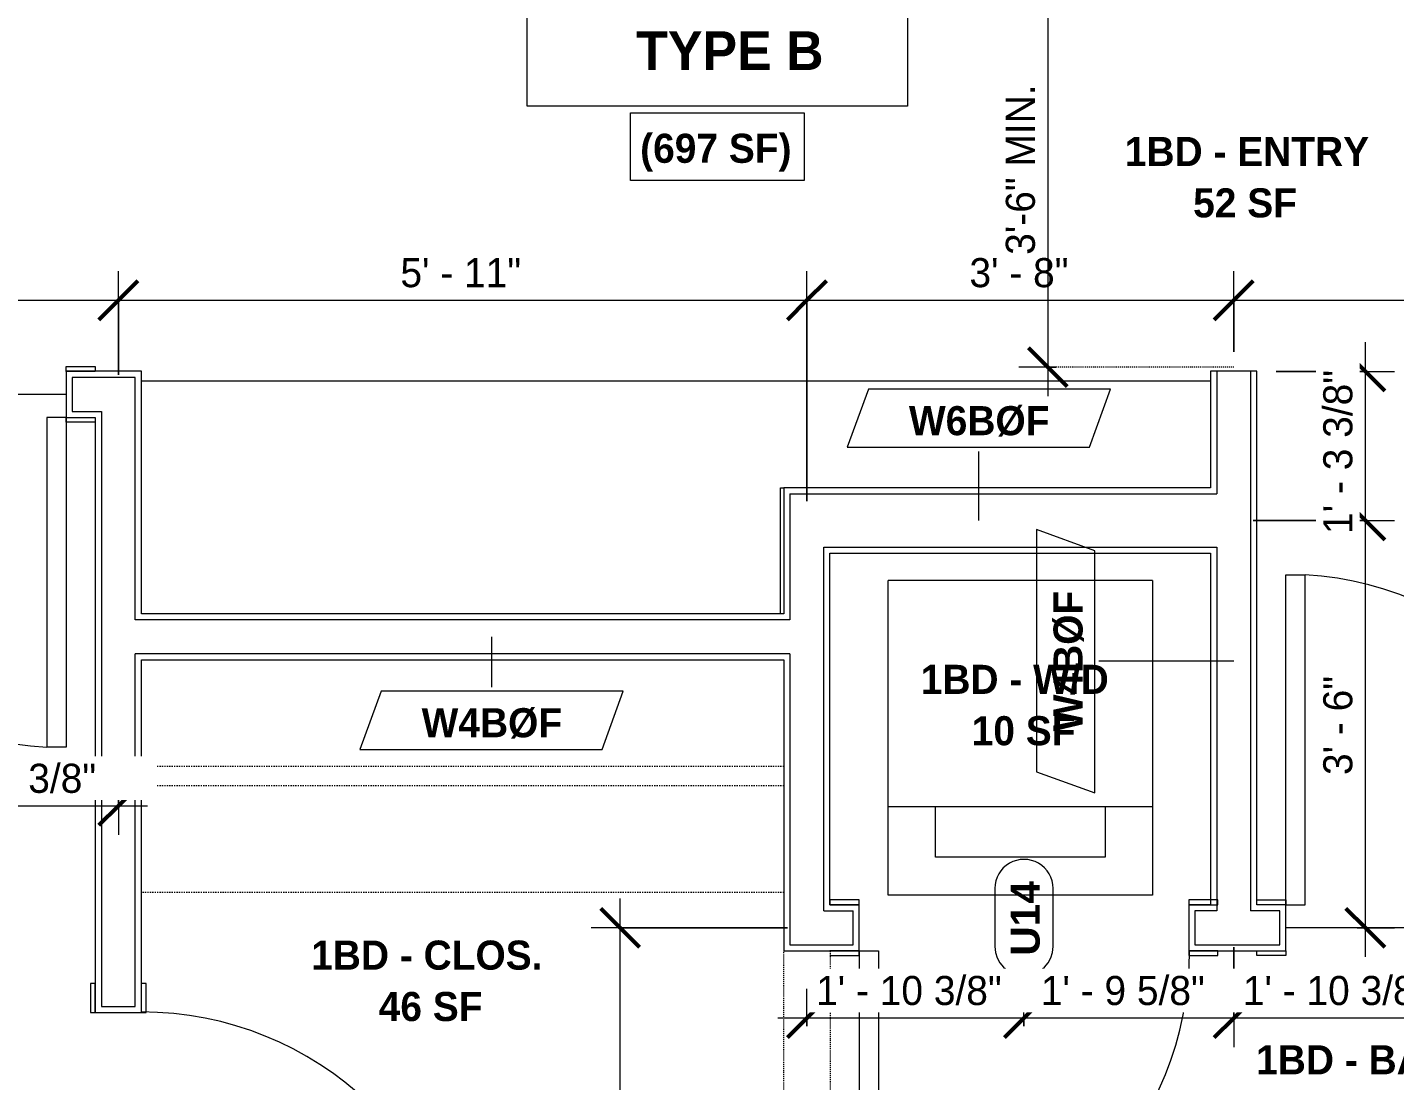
# Model space of a CAD drawing. Header units: inches. Extents: x -4058 to -1781, y 9814 to 12264.
# Drawn here: x -3697.1 to -3556.1, y 10899.4 to 11008 of the extents above; entities that cross this region are included whole.
import ezdxf

# ---------------------------------------------------------------- set-up
doc = ezdxf.new("R2010")
doc.units = ezdxf.units.IN
doc.header["$MEASUREMENT"] = 0
for name, pattern in [('Dash', [0.25, 0.125, -0.125]), ('Dash 3_32_', [0.1875, 0.09375, -0.09375]), ('Overhead', [0.15625, 0.09375, -0.0625])]:
    doc.linetypes.add(name, pattern=pattern)
for name, color, linetype, lineweight in [('A-ANNO-DIMS', 211, 'Continuous', 9), ('A-ANNO-DIMS-32', 211, 'Continuous', 9), ('A-AREA-IDEN', 2, 'Continuous', 9), ('A-DETL-1', 90, 'Dash 3_32_', 9), ('A-DETL-GENF-3', 92, 'Overhead', 9), ('A-DETL-MEDM-1', 33, 'Continuous', 9), ('A-DOOR-2', 31, 'Continuous', 9), ('A-DOOR-IDEN', 31, 'Continuous', 9), ('A-FLOR-2', 192, 'Continuous', 9), ('A-WALL-2', 113, 'Continuous', 9), ('A-WALL-IDEN', 211, 'Continuous', 9), ('P-SANR-FIXT', 6, 'Continuous', 9), ('Q-CASE', 31, 'Continuous', 9), ('Q-CASE-HDLN', 31, 'Dash', 9)]:
    doc.layers.add(name, color=color, linetype=linetype, lineweight=lineweight)
doc.styles.add('Arial_B', font='arialbd.ttf', dxfattribs={"height": 3})
doc.styles.add('Century Gothic', font='ufonts.com_century-gothic.ttf', dxfattribs={"height": 3})
doc.styles.add('Century Gothic_B', font='GOTHICB.TTF', dxfattribs={"height": 3})
doc.styles.add('Century Gothic_B_1', font='GOTHICB.TTF', dxfattribs={"height": 4})
doc.dimstyles.new('MARKETING_DIMENSION', dxfattribs={"dimscale": 12, "dimtxt": 3.132505, "dimasz": 0.333333, "dimexe": 0.25, "dimexo": 0.166667, "dimgap": 0.041667, "dimtad": 1, "dimdec": 4, "dimrnd": 0.0625, "dimzin": 3, "dimdsep": 46, "dimlunit": 4, "dimtxsty": 'Century Gothic', "dimblk1": 'OBLIQUE', "dimblk2": 'OBLIQUE', "dimsah": 1, "dimcen": 0.09, "dimdle": 0.25, "dimazin": 0, "dimtfac": 1, "dimtdec": 4, "dimtix": 1, "dimtmove": 0, "dimatfit": 3, "dimfxl": 1, "dimtvp": 1, "dimtfill": 1, "dimfrac": 2, "dimtolj": 1, "dimtzin": 0, "dimarcsym": 2})
doc.dimstyles.new('THE_DIMENSION_STRING', dxfattribs={"dimscale": 12, "dimtxt": 3.132505, "dimasz": 0.333333, "dimexe": 0.25, "dimexo": 0.166667, "dimgap": 0.041667, "dimtad": 1, "dimdec": 4, "dimrnd": 0.0625, "dimzin": 3, "dimdsep": 46, "dimlunit": 4, "dimtxsty": 'Century Gothic', "dimblk1": 'OBLIQUE', "dimblk2": 'OBLIQUE', "dimsah": 1, "dimcen": 0.09, "dimdle": 0.25, "dimazin": 0, "dimtfac": 1, "dimtdec": 4, "dimtix": 1, "dimtmove": 0, "dimatfit": 3, "dimfxl": 1, "dimtvp": 1, "dimtfill": 1, "dimfrac": 2, "dimtolj": 1, "dimtzin": 0, "dimarcsym": 2})
doc.dimstyles.new('THE_DIMENSION_STRING_2', dxfattribs={"dimscale": 12, "dimtxt": 3.132505, "dimasz": 0.333333, "dimexe": 0.25, "dimexo": 0.166667, "dimgap": 0.041667, "dimtad": 1, "dimdec": 4, "dimrnd": 0.0625, "dimzin": 3, "dimdsep": 46, "dimlunit": 4, "dimtxsty": 'Century Gothic', "dimblk1": 'OBLIQUE', "dimblk2": 'OBLIQUE', "dimsah": 1, "dimcen": 0.09, "dimdle": 0.25, "dimazin": 0, "dimtfac": 1, "dimtdec": 4, "dimtix": 1, "dimtmove": 0, "dimatfit": 3, "dimfxl": 1, "dimtvp": 1, "dimtfill": 1, "dimfrac": 2, "dimtolj": 1, "dimtzin": 0, "dimarcsym": 2})
doc.dimstyles.new('THE_DIMENSION_STRING_3', dxfattribs={"dimscale": 12, "dimtxt": 3.132505, "dimasz": 0.333333, "dimexe": 0.25, "dimexo": 0.166667, "dimgap": 0.041667, "dimtad": 1, "dimdec": 4, "dimrnd": 0.0625, "dimzin": 3, "dimdsep": 46, "dimlunit": 4, "dimtxsty": 'Century Gothic', "dimblk1": 'OBLIQUE', "dimblk2": 'OBLIQUE', "dimsah": 1, "dimcen": 0.09, "dimdle": 0.25, "dimazin": 0, "dimtfac": 1, "dimtdec": 4, "dimtix": 1, "dimtmove": 0, "dimatfit": 3, "dimfxl": 1, "dimtvp": 1, "dimtfill": 1, "dimfrac": 2, "dimtolj": 1, "dimtzin": 0, "dimarcsym": 2})
doc.dimstyles.new('THE_DIMENSION_STRING_5', dxfattribs={"dimscale": 12, "dimtxt": 3.132505, "dimasz": 0.333333, "dimexe": 0.25, "dimexo": 0.166667, "dimgap": 0.041667, "dimtad": 1, "dimdec": 4, "dimrnd": 0.0625, "dimzin": 3, "dimdsep": 46, "dimlunit": 4, "dimtxsty": 'Century Gothic', "dimblk1": 'OBLIQUE', "dimblk2": 'OBLIQUE', "dimsah": 1, "dimcen": 0.09, "dimdle": 0.25, "dimazin": 0, "dimtfac": 1, "dimtdec": 4, "dimtix": 1, "dimtmove": 0, "dimatfit": 3, "dimfxl": 1, "dimtvp": 1, "dimtfill": 1, "dimfrac": 2, "dimtolj": 1, "dimtzin": 0, "dimarcsym": 2})

# ---------------------------------------------------------------- blocks, each defined once
blk = doc.blocks.new('SWING - SINGLE - FLUSH - SWING - FLUSH - 2-10 x 6-8 - PRIVACY-4202132-UNIT PLANS - 2ND FLOOR')
at = {"layer": 'A-DOOR-2'}
for p, q in [((-20, 2.37), (-20, 2.87)), ((-20, 2.87), (-17, 2.87)), ((-17, 2.87), (-17, 2.37)), ((17, 2.37), (17, 2.87)), ((17, 2.87), (20, 2.87)), ((20, 2.87), (20, 2.37)), ((-17, 2.37), (-20, 2.37)), ((20, 2.37), (17, 2.37)), ((-20, -2.38), (-17, -2.38)), ((-20, -2.88), (-20, -2.38)), ((-17, -2.38), (-17, -2.88)), ((15, -2.38), (15, -36.38)), ((17, -2.38), (15, -2.38)), ((17, -2.38), (17, -36.38)), ((17, -2.38), (20, -2.38)), ((17, -2.88), (17, -2.38)), ((20, -2.38), (20, -2.88)), ((-17, -2.88), (-20, -2.88)), ((20, -2.88), (17, -2.88)), ((17, -36.38), (15, -36.38))]:
    blk.add_line(p, q, dxfattribs=at)
blk.add_arc((17, -2.38), 34.07, 180, 266.6343, dxfattribs=at)
blk = doc.blocks.new('SWING - SINGLE - FLUSH - SWING - FLUSH - 2-10 x 6-8 - PRIVACY-4202129-UNIT PLANS - 2ND FLOOR')
at = {"layer": 'A-DOOR-2'}
for p, q in [((15, 2.37), (15, 36.38)), ((17, 36.38), (15, 36.38)), ((17, 2.37), (17, 36.38)), ((-17, 2.87), (-20, 2.87)), ((-20, 2.87), (-20, 2.37)), ((-17, 2.37), (-17, 2.87)), ((20, 2.87), (17, 2.87)), ((17, 2.87), (17, 2.37)), ((20, 2.37), (20, 2.87)), ((-20, 2.37), (-17, 2.37)), ((17, 2.37), (15, 2.37)), ((17, 2.37), (20, 2.37)), ((-17, -2.38), (-20, -2.38)), ((-20, -2.38), (-20, -2.88)), ((-17, -2.88), (-17, -2.38)), ((20, -2.38), (17, -2.38)), ((17, -2.38), (17, -2.88)), ((20, -2.88), (20, -2.38)), ((-20, -2.88), (-17, -2.88)), ((17, -2.88), (20, -2.88))]:
    blk.add_line(p, q, dxfattribs=at)
blk.add_arc((17, 2.37), 34.07, 93.3657, 180, dxfattribs=at)
blk = doc.blocks.new('Stacked Washer and Dryer - 26_x25_ - Private-1352637-UNIT PLANS - 2ND FLOOR')
at = {"layer": 'P-SANR-FIXT'}
for p, q in [((0, 13.625), (32.4375, 13.625)), ((0, 13.625), (0, -13.625)), ((23.34375, 13.625), (23.34375, -13.625)), ((32.4375, 13.625), (32.4375, -13.625)), ((23.34375, 8.75), (28.53125, 8.75)), ((28.53125, 8.75), (28.53125, -8.75)), ((28.53125, -8.75), (23.34375, -8.75)), ((32.4375, -13.625), (0, -13.625))]:
    blk.add_line(p, q, dxfattribs=at)
blk = doc.blocks.new('Door-Opening - CLEAR OPENING - 34_ x 80_-3928451-UNIT PLANS - 2ND FLOOR')
at = {"layer": 'A-DETL-GENF-3'}
for p, q in [((-17.32, 2.37), (16.68, 2.37)), ((16.68, -2.38), (-17.32, -2.38))]:
    blk.add_line(p, q, dxfattribs=at)
at = {"layer": 'A-DETL-MEDM-1'}
for p, q in [((-17.32, -2.38), (-17.32, 2.37)), ((16.68, 2.37), (16.68, -2.38))]:
    blk.add_line(p, q, dxfattribs=at)
blk = doc.blocks.new('SWING - SINGLE - FLUSH - SWING - FLUSH - 2-10 x 6-8 - PASSAGE-4202146-UNIT PLANS - 2ND FLOOR')
at = {"layer": 'A-DOOR-2'}
for p, q in [((15, 2.37), (15, 36.38)), ((17, 36.38), (15, 36.38)), ((17, 2.37), (17, 36.38)), ((-17, 2.87), (-20, 2.87)), ((-20, 2.87), (-20, 2.37)), ((-17, 2.37), (-17, 2.87)), ((20, 2.87), (17, 2.87)), ((17, 2.87), (17, 2.37)), ((-20, 2.37), (-17, 2.37)), ((17, 2.37), (15, 2.37)), ((17, 2.37), (20, 2.37)), ((-17, -2.38), (-20, -2.38)), ((-20, -2.38), (-20, -2.88)), ((-17, -2.88), (-17, -2.38)), ((20, -2.38), (17, -2.38)), ((17, -2.38), (17, -2.88)), ((20, -2.88), (20, -2.38)), ((-20, -2.88), (-17, -2.88)), ((17, -2.88), (20, -2.88))]:
    blk.add_line(p, q, dxfattribs=at)
blk.add_arc((17, 2.37), 34.07, 93.3657, 180, dxfattribs=at)
blk = doc.blocks.new('OD_CW_Closet - OD_CW_Closet-3890319-UNIT PLANS - 2ND FLOOR')
at = {"layer": 'Q-CASE-HDLN'}
for p, q in [((0.74, -24), (0.74, 0)), ((0.74, 0), (66.99, 0)), ((66.99, 0), (66.99, -24)), ((0.74, -11), (66.99, -11)), ((0.74, -13), (66.99, -13)), ((66.99, -24), (0.74, -24))]:
    blk.add_line(p, q, dxfattribs=at)
blk = doc.blocks.new('Casework 19 - Casework 1-3928733-UNIT PLANS - 2ND FLOOR')
at = {"layer": 'Q-CASE'}
for p, q in [((-3575.05, 10971.56), (-3685.3, 10971.56)), ((-3619.4, 10947.56), (-3619.4, 10960.56)), ((-3619.4, 10960.56), (-3619.05, 10960.56))]:
    blk.add_line(p, q, dxfattribs=at)
blk = doc.blocks.new('DIMBLOCK198-UNIT PLANS - 2ND FLOOR')
at = {"layer": 'A-ANNO-DIMS-32'}
for p, q in [((-3616.67, 10959.19), (-3616.67, 10982.89)), ((-3572.67, 10974.56), (-3572.67, 10982.89)), ((-3619.67, 10979.89), (-3572.67, 10979.89)), ((-3616.67, 10979.89), (-3616.67, 10959.19)), ((-3572.67, 10979.89), (-3572.67, 10974.56))]:
    blk.add_line(p, q, dxfattribs=at)
at = {"layer": 'A-ANNO-DIMS-32', "lineweight": 50}
for p, q in [((-3616.67, 10979.89), (-3614.67, 10981.89)), ((-3572.67, 10979.89), (-3570.67, 10981.89)), ((-3616.67, 10979.89), (-3618.67, 10977.89)), ((-3572.67, 10979.89), (-3574.67, 10977.89))]:
    blk.add_line(p, q, dxfattribs=at)
at = {"layer": 'A-ANNO-DIMS-32', "color": 0, "insert": (-3599.92, 10984.24), "char_height": 3, "width": 12.5897, "attachment_point": 1, "line_spacing_factor": 0.984502, "style": 'Century Gothic', "bg_fill": 3, "box_fill_scale": 1.25, "bg_fill_color": 256, "bg_fill_true_color": 13158600, "bg_fill_transparency": 0}
blk.add_mtext('3\' - 8"', dxfattribs=at)
blk = doc.blocks.new('_Oblique')
at = {"color": 0, "linetype": 'ByBlock', "lineweight": -2}
blk.add_line((-0.5, -0.5), (0.5, 0.5), dxfattribs=at)
blk = doc.blocks.new('DIMBLOCK199-UNIT PLANS - 2ND FLOOR')
at = {"layer": 'A-ANNO-DIMS-32'}
for p, q in [((-3572.67, 10974.56), (-3572.67, 10982.89)), ((-3519.67, 10963.69), (-3519.67, 10982.89)), ((-3572.67, 10979.89), (-3519.67, 10979.89)), ((-3572.67, 10979.89), (-3572.67, 10974.56)), ((-3519.67, 10979.89), (-3519.67, 10963.69))]:
    blk.add_line(p, q, dxfattribs=at)
at = {"layer": 'A-ANNO-DIMS-32', "lineweight": 50}
for p, q in [((-3572.67, 10979.89), (-3570.67, 10981.89)), ((-3519.67, 10979.89), (-3517.67, 10981.89)), ((-3572.67, 10979.89), (-3574.67, 10977.89)), ((-3519.67, 10979.89), (-3521.67, 10977.89))]:
    blk.add_line(p, q, dxfattribs=at)
at = {"layer": 'A-ANNO-DIMS-32', "color": 0, "insert": (-3551.42, 10984.24), "char_height": 3, "width": 12.5897, "attachment_point": 1, "line_spacing_factor": 0.984502, "style": 'Century Gothic', "bg_fill": 3, "box_fill_scale": 1.25, "bg_fill_color": 256, "bg_fill_true_color": 13158600, "bg_fill_transparency": 0}
blk.add_mtext('4\' - 5"', dxfattribs=at)
blk = doc.blocks.new('DIMBLOCK201-UNIT PLANS - 2ND FLOOR')
at = {"layer": 'A-ANNO-DIMS-32', "lineweight": 50}
for p, q in [((-3559.1, 10957.19), (-3561.1, 10959.19)), ((-3559.1, 10957.19), (-3557.1, 10955.19)), ((-3559.1, 10915.19), (-3561.1, 10917.19)), ((-3559.1, 10915.19), (-3557.1, 10913.19))]:
    blk.add_line(p, q, dxfattribs=at)
at = {"layer": 'A-ANNO-DIMS-32'}
for p, q in [((-3570.67, 10957.19), (-3556.1, 10957.19)), ((-3559.1, 10957.19), (-3570.67, 10957.19)), ((-3559.1, 10912.19), (-3559.1, 10957.19)), ((-3559.93, 10915.19), (-3556.1, 10915.19)), ((-3559.1, 10915.19), (-3559.93, 10915.19))]:
    blk.add_line(p, q, dxfattribs=at)
at = {"layer": 'A-ANNO-DIMS-32', "color": 0, "insert": (-3563.44, 10930.94), "char_height": 3, "width": 12.5897, "attachment_point": 1, "rotation": 90, "line_spacing_factor": 0.984502, "style": 'Century Gothic', "bg_fill": 3, "box_fill_scale": 1.25, "bg_fill_color": 256, "bg_fill_true_color": 13158600, "bg_fill_transparency": 0}
blk.add_mtext('3\' - 6"', dxfattribs=at)
blk = doc.blocks.new('DIMBLOCK202-UNIT PLANS - 2ND FLOOR')
at = {"layer": 'A-ANNO-DIMS-32'}
for p, q in [((-3559.1, 10957.19), (-3559.1, 10975.56)), ((-3568.3, 10972.56), (-3556.1, 10972.56)), ((-3559.1, 10972.56), (-3568.3, 10972.56)), ((-3570.67, 10957.19), (-3556.1, 10957.19)), ((-3559.1, 10957.19), (-3570.67, 10957.19))]:
    blk.add_line(p, q, dxfattribs=at)
at = {"layer": 'A-ANNO-DIMS-32', "lineweight": 50}
for p, q in [((-3559.1, 10972.56), (-3561.1, 10974.56)), ((-3559.1, 10972.56), (-3557.1, 10970.56)), ((-3559.1, 10957.19), (-3561.1, 10959.19)), ((-3559.1, 10957.19), (-3557.1, 10955.19))]:
    blk.add_line(p, q, dxfattribs=at)
at = {"layer": 'A-ANNO-DIMS-32', "color": 0, "insert": (-3563.44, 10955.8), "char_height": 3, "width": 21.7784, "attachment_point": 1, "rotation": 90, "line_spacing_factor": 0.984502, "style": 'Century Gothic', "bg_fill": 3, "box_fill_scale": 1.25, "bg_fill_color": 256, "bg_fill_true_color": 13158600, "bg_fill_transparency": 0}
blk.add_mtext('1\' - 3 3/8"', dxfattribs=at)
blk = doc.blocks.new('DIMBLOCK203-UNIT PLANS - 2ND FLOOR')
at = {"layer": 'A-ANNO-DIMS-32', "lineweight": 50}
for p, q in [((-3490.55, 10915.19), (-3492.55, 10917.19)), ((-3490.55, 10915.19), (-3488.55, 10913.19)), ((-3490.55, 10838.19), (-3492.55, 10840.19)), ((-3490.55, 10838.19), (-3488.55, 10836.19))]:
    blk.add_line(p, q, dxfattribs=at)
at = {"layer": 'A-ANNO-DIMS-32'}
for p, q in [((-3491.38, 10915.19), (-3487.55, 10915.19)), ((-3490.55, 10915.19), (-3491.38, 10915.19)), ((-3490.55, 10835.19), (-3490.55, 10915.19)), ((-3609.67, 10838.19), (-3487.55, 10838.19)), ((-3490.55, 10838.19), (-3609.67, 10838.19))]:
    blk.add_line(p, q, dxfattribs=at)
at = {"layer": 'A-ANNO-DIMS-32', "color": 0, "insert": (-3494.9, 10871.44), "char_height": 3, "width": 12.5897, "attachment_point": 1, "rotation": 90, "line_spacing_factor": 0.984502, "style": 'Century Gothic', "bg_fill": 3, "box_fill_scale": 1.25, "bg_fill_color": 256, "bg_fill_true_color": 13158600, "bg_fill_transparency": 0}
blk.add_mtext('6\' - 5"', dxfattribs=at)
blk = doc.blocks.new('Wall Tag - Arch Wall-3956453-UNIT PLANS - 2ND FLOOR')
at = {"layer": 'A-WALL-IDEN'}
for p, q in [((-0.3561, 0.0937), (-0.4244, -0.0937)), ((0.4244, 0.0937), (-0.3561, 0.0937)), ((0.3561, -0.0937), (0.4244, 0.0937)), ((-0.4244, -0.0937), (0.3561, -0.0937))]:
    blk.add_line(p, q, dxfattribs=at)
blk = doc.blocks.new('Door Tag - Type Mark-2601225-UNIT PLANS - 2ND FLOOR')
at = {"layer": 'A-DOOR-IDEN'}
for p, q in [((0.09375, 0.09375), (-0.09375, 0.09375)), ((-0.09375, -0.09375), (0.09375, -0.09375))]:
    blk.add_line(p, q, dxfattribs=at)
for centre, start, end in [((-0.09375, 0), 90, 270), ((0.09375, 0), 270, 90)]:
    blk.add_arc(centre, 0.09375, start, end, dxfattribs=at)
blk = doc.blocks.new('DIMBLOCK332-UNIT PLANS - 2ND FLOOR')
at = {"layer": 'A-ANNO-DIMS-32'}
for p, q in [((-3572.67, 10913.19), (-3572.67, 10902.88)), ((-3572.67, 10905.88), (-3572.67, 10913.19)), ((-3550.3, 10910.31), (-3550.3, 10902.88)), ((-3550.3, 10905.88), (-3550.3, 10910.31)), ((-3550.3, 10905.88), (-3572.67, 10905.88))]:
    blk.add_line(p, q, dxfattribs=at)
at = {"layer": 'A-ANNO-DIMS-32', "lineweight": 50}
for p, q in [((-3572.67, 10905.88), (-3570.67, 10907.88)), ((-3550.3, 10905.88), (-3548.3, 10907.88)), ((-3572.67, 10905.88), (-3574.67, 10903.88)), ((-3550.3, 10905.88), (-3552.3, 10903.88))]:
    blk.add_line(p, q, dxfattribs=at)
at = {"layer": 'A-ANNO-DIMS-32', "color": 0, "insert": (-3571.73, 10910.22), "char_height": 3, "width": 24.5827, "attachment_point": 1, "line_spacing_factor": 0.984502, "style": 'Century Gothic', "bg_fill": 3, "box_fill_scale": 1.25, "bg_fill_color": 256, "bg_fill_true_color": 13158600, "bg_fill_transparency": 0}
blk.add_mtext('1\' - 10 3/8"', dxfattribs=at)
blk = doc.blocks.new('DIMBLOCK333-UNIT PLANS - 2ND FLOOR')
at = {"layer": 'A-ANNO-DIMS-32'}
for p, q in [((-3572.67, 10913.19), (-3572.67, 10902.88)), ((-3572.67, 10905.88), (-3572.67, 10913.19)), ((-3594.3, 10905.05), (-3594.3, 10908.88)), ((-3572.67, 10905.88), (-3594.3, 10905.88)), ((-3594.3, 10905.88), (-3594.3, 10905.05))]:
    blk.add_line(p, q, dxfattribs=at)
at = {"layer": 'A-ANNO-DIMS-32', "lineweight": 50}
for p, q in [((-3594.3, 10905.88), (-3592.3, 10907.88)), ((-3572.67, 10905.88), (-3570.67, 10907.88)), ((-3594.3, 10905.88), (-3596.3, 10903.88)), ((-3572.67, 10905.88), (-3574.67, 10903.88))]:
    blk.add_line(p, q, dxfattribs=at)
at = {"layer": 'A-ANNO-DIMS-32', "color": 0, "insert": (-3592.56, 10910.22), "char_height": 3, "width": 21.7784, "attachment_point": 1, "line_spacing_factor": 0.984502, "style": 'Century Gothic', "bg_fill": 3, "box_fill_scale": 1.25, "bg_fill_color": 256, "bg_fill_true_color": 13158600, "bg_fill_transparency": 0}
blk.add_mtext('1\' - 9 5/8"', dxfattribs=at)
blk = doc.blocks.new('DIMBLOCK334-UNIT PLANS - 2ND FLOOR')
at = {"layer": 'A-ANNO-DIMS-32'}
for p, q in [((-3616.67, 10905.05), (-3616.67, 10908.88)), ((-3594.3, 10905.05), (-3594.3, 10908.88)), ((-3594.3, 10905.88), (-3619.67, 10905.88)), ((-3616.67, 10905.88), (-3616.67, 10905.05)), ((-3594.3, 10905.88), (-3594.3, 10905.05))]:
    blk.add_line(p, q, dxfattribs=at)
at = {"layer": 'A-ANNO-DIMS-32', "lineweight": 50}
for p, q in [((-3616.67, 10905.88), (-3614.67, 10907.88)), ((-3594.3, 10905.88), (-3592.3, 10907.88)), ((-3616.67, 10905.88), (-3618.67, 10903.88)), ((-3594.3, 10905.88), (-3596.3, 10903.88))]:
    blk.add_line(p, q, dxfattribs=at)
at = {"layer": 'A-ANNO-DIMS-32', "color": 0, "insert": (-3615.73, 10910.22), "char_height": 3, "width": 24.5827, "attachment_point": 1, "line_spacing_factor": 0.984502, "style": 'Century Gothic', "bg_fill": 3, "box_fill_scale": 1.25, "bg_fill_color": 256, "bg_fill_true_color": 13158600, "bg_fill_transparency": 0}
blk.add_mtext('1\' - 10 3/8"', dxfattribs=at)
blk = doc.blocks.new('DIMBLOCK762-UNIT PLANS - 2ND FLOOR')
at = {"layer": 'A-ANNO-DIMS-32'}
for p, q in [((-3687.67, 10972.19), (-3687.67, 10982.89)), ((-3852.47, 10981.19), (-3852.47, 10976.89)), ((-3852.47, 10979.89), (-3852.47, 10981.19)), ((-3855.47, 10979.89), (-3687.67, 10979.89)), ((-3687.67, 10979.89), (-3687.67, 10972.19))]:
    blk.add_line(p, q, dxfattribs=at)
at = {"layer": 'A-ANNO-DIMS-32', "lineweight": 50}
for p, q in [((-3852.47, 10979.89), (-3850.47, 10981.89)), ((-3687.67, 10979.89), (-3685.67, 10981.89)), ((-3852.47, 10979.89), (-3854.47, 10977.89)), ((-3687.67, 10979.89), (-3689.67, 10977.89))]:
    blk.add_line(p, q, dxfattribs=at)
at = {"layer": 'A-ANNO-DIMS-32', "color": 0, "insert": (-3782.65, 10984.24), "char_height": 3, "width": 30.1914, "attachment_point": 1, "line_spacing_factor": 0.984502, "style": 'Century Gothic', "bg_fill": 3, "box_fill_scale": 1.25, "bg_fill_color": 256, "bg_fill_true_color": 13158600, "bg_fill_transparency": 0}
blk.add_mtext('13\' - 8 13/16"', dxfattribs=at)
blk = doc.blocks.new('DIMBLOCK763-UNIT PLANS - 2ND FLOOR')
at = {"layer": 'A-ANNO-DIMS-32'}
for p, q in [((-3687.67, 10972.19), (-3687.67, 10982.89)), ((-3616.67, 10968.19), (-3616.67, 10982.89)), ((-3687.67, 10979.89), (-3613.67, 10979.89)), ((-3687.67, 10979.89), (-3687.67, 10972.19)), ((-3616.67, 10979.89), (-3616.67, 10968.19))]:
    blk.add_line(p, q, dxfattribs=at)
at = {"layer": 'A-ANNO-DIMS-32', "lineweight": 50}
for p, q in [((-3687.67, 10979.89), (-3685.67, 10981.89)), ((-3616.67, 10979.89), (-3614.67, 10981.89)), ((-3687.67, 10979.89), (-3689.67, 10977.89)), ((-3616.67, 10979.89), (-3618.67, 10977.89))]:
    blk.add_line(p, q, dxfattribs=at)
at = {"layer": 'A-ANNO-DIMS-32', "color": 0, "insert": (-3658.59, 10984.24), "char_height": 3, "width": 15.394, "attachment_point": 1, "line_spacing_factor": 0.984502, "style": 'Century Gothic', "bg_fill": 3, "box_fill_scale": 1.25, "bg_fill_color": 256, "bg_fill_true_color": 13158600, "bg_fill_transparency": 0}
blk.add_mtext('5\' - 11"', dxfattribs=at)
blk = doc.blocks.new('DIMBLOCK771-UNIT PLANS - 2ND FLOOR')
at = {"layer": 'A-ANNO-DIMS-32'}
for p, q in [((-3852.47, 10981.19), (-3852.47, 11104.71)), ((-3610.8, 11096.19), (-3610.8, 11104.71)), ((-3855.47, 11101.71), (-3610.8, 11101.71)), ((-3852.47, 11101.71), (-3852.47, 10981.19)), ((-3610.8, 11101.71), (-3610.8, 11096.19))]:
    blk.add_line(p, q, dxfattribs=at)
at = {"layer": 'A-ANNO-DIMS-32', "lineweight": 50}
for p, q in [((-3852.47, 11101.71), (-3850.47, 11103.71)), ((-3610.8, 11101.71), (-3608.8, 11103.71)), ((-3852.47, 11101.71), (-3854.47, 11099.71)), ((-3610.8, 11101.71), (-3612.8, 11099.71))]:
    blk.add_line(p, q, dxfattribs=at)
at = {"layer": 'A-ANNO-DIMS-32', "color": 0, "insert": (-3744.22, 11106.06), "char_height": 3, "width": 30.1914, "attachment_point": 1, "line_spacing_factor": 0.984502, "style": 'Century Gothic', "bg_fill": 3, "box_fill_scale": 1.25, "bg_fill_color": 256, "bg_fill_true_color": 13158600, "bg_fill_transparency": 0}
blk.add_mtext('20\' - 1 11/16"', dxfattribs=at)
blk = doc.blocks.new('DIMBLOCK774-UNIT PLANS - 2ND FLOOR')
at = {"layer": 'A-ANNO-DIMS-32'}
for p, q in [((-3710.05, 10931.81), (-3710.05, 10924.76)), ((-3710.05, 10927.76), (-3710.05, 10931.81)), ((-3687.67, 10928.59), (-3687.67, 10924.76)), ((-3687.67, 10927.76), (-3687.67, 10928.59)), ((-3713.05, 10927.76), (-3684.67, 10927.76))]:
    blk.add_line(p, q, dxfattribs=at)
at = {"layer": 'A-ANNO-DIMS-32', "lineweight": 50}
for p, q in [((-3710.05, 10927.76), (-3708.05, 10929.76)), ((-3687.67, 10927.76), (-3685.67, 10929.76)), ((-3710.05, 10927.76), (-3712.05, 10925.76)), ((-3687.67, 10927.76), (-3689.67, 10925.76))]:
    blk.add_line(p, q, dxfattribs=at)
at = {"layer": 'A-ANNO-DIMS-32', "color": 0, "insert": (-3709.1, 10932.1), "char_height": 3, "width": 24.5827, "attachment_point": 1, "line_spacing_factor": 0.984502, "style": 'Century Gothic', "bg_fill": 3, "box_fill_scale": 1.25, "bg_fill_color": 256, "bg_fill_true_color": 13158600, "bg_fill_transparency": 0}
blk.add_mtext('1\' - 10 3/8"', dxfattribs=at)
blk = doc.blocks.new('DIMBLOCK1293-UNIT PLANS - 2ND FLOOR')
at = {"layer": 'A-ANNO-DIMS-32'}
for p, q in [((-3635.93, 10835.19), (-3635.93, 10918.19)), ((-3618.67, 10915.19), (-3638.93, 10915.19)), ((-3635.93, 10915.19), (-3618.67, 10915.19)), ((-3617.67, 10838.19), (-3638.93, 10838.19)), ((-3635.93, 10838.19), (-3617.67, 10838.19))]:
    blk.add_line(p, q, dxfattribs=at)
at = {"layer": 'A-ANNO-DIMS-32', "lineweight": 50}
for p, q in [((-3635.93, 10915.19), (-3637.93, 10917.19)), ((-3635.93, 10915.19), (-3633.93, 10913.19)), ((-3635.93, 10838.19), (-3637.93, 10840.19)), ((-3635.93, 10838.19), (-3633.93, 10836.19))]:
    blk.add_line(p, q, dxfattribs=at)
at = {"layer": 'A-ANNO-DIMS-32', "color": 0, "insert": (-3640.27, 10871.44), "char_height": 3, "width": 12.5897, "attachment_point": 1, "rotation": 90, "line_spacing_factor": 0.984502, "style": 'Century Gothic', "bg_fill": 3, "box_fill_scale": 1.25, "bg_fill_color": 256, "bg_fill_true_color": 13158600, "bg_fill_transparency": 0}
blk.add_mtext('6\' - 5"', dxfattribs=at)
blk = doc.blocks.new('DIMBLOCK1559-UNIT PLANS - 2ND FLOOR')
at = {"layer": 'A-ANNO-DIMS-32'}
for p, q in [((-3591.83, 11017.56), (-3591.83, 10970)), ((-3591, 11014.56), (-3594.83, 11014.56)), ((-3591.83, 11014.56), (-3591, 11014.56)), ((-3591, 10973), (-3594.83, 10973)), ((-3591.83, 10973), (-3591, 10973))]:
    blk.add_line(p, q, dxfattribs=at)
at = {"layer": 'A-ANNO-DIMS-32', "lineweight": 50}
for p, q in [((-3591.83, 11014.56), (-3593.83, 11016.56)), ((-3591.83, 11014.56), (-3589.83, 11012.56)), ((-3591.83, 10973), (-3593.83, 10975)), ((-3591.83, 10973), (-3589.83, 10971))]:
    blk.add_line(p, q, dxfattribs=at)
at = {"layer": 'A-ANNO-DIMS-32', "color": 0, "insert": (-3596.17, 10984.58), "char_height": 3, "width": 22.0767, "attachment_point": 1, "rotation": 90, "line_spacing_factor": 0.984502, "style": 'Century Gothic', "bg_fill": 3, "box_fill_scale": 1.25, "bg_fill_color": 256, "bg_fill_true_color": 13158600, "bg_fill_transparency": 0}
blk.add_mtext('3\'-6" MIN.', dxfattribs=at)

msp = doc.modelspace()

# ---------------------------------------------------------------- linework, layer by layer
at = {"layer": 'A-DETL-1'}
for p, q in [((-3572.67374, 10973.0019), (-3594.67374, 10973.0019)), ((-3616.67374, 10966.1894), (-3616.67374, 10963.1894))]:
    msp.add_line(p, q, dxfattribs=at)
at = {"layer": 'A-FLOR-2'}
for p, q in [((-3693.04874, 10970.1894), (-3727.04874, 10970.1894)), ((-3533.29874, 10915.1894), (-3567.29874, 10915.1894))]:
    msp.add_line(p, q, dxfattribs=at)
at = {"layer": 'A-WALL-2'}
for p, q in [((-3685.29874, 10972.5644), (-3693.04874, 10972.5644)), ((-3693.04874, 10972.5644), (-3693.04874, 10967.8144)), ((-3685.29874, 10947.5644), (-3685.29874, 10972.5644)), ((-3570.29874, 10972.5644), (-3575.04874, 10972.5644)), ((-3575.04874, 10972.5644), (-3575.04874, 10960.5644)), ((-3574.42374, 10972.5644), (-3574.42374, 10959.9394)), ((-3570.92374, 10972.5644), (-3570.92374, 10916.9394)), ((-3570.29874, 10917.5644), (-3570.29874, 10972.5644)), ((-3685.92374, 10971.9394), (-3692.42374, 10971.9394)), ((-3692.42374, 10971.9394), (-3692.42374, 10968.4394)), ((-3685.92374, 10946.9394), (-3685.92374, 10971.9394)), ((-3692.42374, 10968.4394), (-3689.42374, 10968.4394)), ((-3689.42374, 10968.4394), (-3689.42374, 10907.05981)), ((-3693.04874, 10967.8144), (-3690.04874, 10967.8144)), ((-3690.04874, 10967.8144), (-3690.04874, 10906.43481)), ((-3619.04874, 10960.5644), (-3619.04874, 10947.5644)), ((-3575.04874, 10960.5644), (-3619.04874, 10960.5644)), ((-3618.42374, 10959.9394), (-3618.42374, 10946.9394)), ((-3618.42374, 10959.9394), (-3574.42374, 10959.9394)), ((-3614.92374, 10916.9394), (-3614.92374, 10954.4394)), ((-3614.92374, 10954.4394), (-3574.42374, 10954.4394)), ((-3574.42374, 10954.4394), (-3574.42374, 10916.9394)), ((-3614.29874, 10917.5644), (-3614.29874, 10953.8144)), ((-3614.29874, 10953.8144), (-3575.04874, 10953.8144)), ((-3575.04874, 10953.8144), (-3575.04874, 10917.5644)), ((-3618.42374, 10946.9394), (-3685.92374, 10946.9394)), ((-3619.04874, 10947.5644), (-3685.29874, 10947.5644)), ((-3685.92374, 10907.05981), (-3685.92374, 10943.4394)), ((-3618.42374, 10943.4394), (-3685.92374, 10943.4394)), ((-3685.29874, 10906.43481), (-3685.29874, 10942.8144)), ((-3685.29874, 10942.8144), (-3619.04874, 10942.8144)), ((-3619.04874, 10942.8144), (-3619.04874, 10912.8144)), ((-3618.42374, 10943.4394), (-3618.42374, 10913.4394)), ((-3611.29874, 10917.5644), (-3614.29874, 10917.5644)), ((-3611.29874, 10912.8144), (-3611.29874, 10917.5644)), ((-3575.04874, 10917.5644), (-3577.29874, 10917.5644)), ((-3577.29874, 10917.5644), (-3577.29874, 10912.8144)), ((-3567.29874, 10917.5644), (-3570.29874, 10917.5644)), ((-3567.29874, 10912.8144), (-3567.29874, 10917.5644)), ((-3614.92374, 10916.9394), (-3611.92374, 10916.9394)), ((-3611.92374, 10913.4394), (-3611.92374, 10916.9394)), ((-3576.67374, 10916.9394), (-3576.67374, 10913.4394)), ((-3574.42374, 10916.9394), (-3576.67374, 10916.9394)), ((-3567.92374, 10916.9394), (-3570.92374, 10916.9394)), ((-3567.92374, 10913.4394), (-3567.92374, 10916.9394)), ((-3618.42374, 10913.4394), (-3611.92374, 10913.4394)), ((-3576.67374, 10913.4394), (-3567.92374, 10913.4394)), ((-3614.29874, 10912.8144), (-3611.29874, 10912.8144)), ((-3577.29874, 10912.8144), (-3567.29874, 10912.8144)), ((-3690.04874, 10906.43481), (-3685.29874, 10906.43481)), ((-3689.42374, 10907.05981), (-3685.92374, 10907.05981))]:
    msp.add_line(p, q, dxfattribs=at)
at = {"layer": 'A-WALL-IDEN'}
msp.add_line((-3649.18651, 10945.1894), (-3649.18651, 10940.00184), dxfattribs=at)

# ---------------------------------------------------------------- block references
at = {"layer": 'A-DOOR-2'}
msp.add_blockref('SWING - SINGLE - FLUSH - SWING - FLUSH - 2-10 x 6-8 - PRIVACY-4202132-UNIT PLANS - 2ND FLOOR', (-3710.04874, 10970.1894), dxfattribs=at)
for name, p, rotation in [('SWING - SINGLE - FLUSH - SWING - FLUSH - 2-10 x 6-8 - PRIVACY-4202132-UNIT PLANS - 2ND FLOOR', (-3550.29874, 10915.1894), 180), ('SWING - SINGLE - FLUSH - SWING - FLUSH - 2-10 x 6-8 - PASSAGE-4202146-UNIT PLANS - 2ND FLOOR', (-3594.29874, 10915.1894), 180), ('Door-Opening - CLEAR OPENING - 34_ x 80_-3928451-UNIT PLANS - 2ND FLOOR', (-3616.67374, 10896.13678), 89.99999999996076), ('SWING - SINGLE - FLUSH - SWING - FLUSH - 2-10 x 6-8 - PRIVACY-4202129-UNIT PLANS - 2ND FLOOR', (-3687.67374, 10889.43481), 270.0000000000211)]:
    msp.add_blockref(name, p, dxfattribs=dict(at, rotation=rotation))
at = {"layer": 'A-WALL-IDEN', "xscale": 31.99999999999999, "yscale": 31.99999999999999, "zscale": 31.99999999999999, "rotation": 89.99999999999955}
msp.add_blockref('Wall Tag - Arch Wall-3956453-UNIT PLANS - 2ND FLOOR', (-3590.00602, 10942.66617), dxfattribs=at)
at = {"layer": 'A-WALL-IDEN', "xscale": 31.99999999999999, "yscale": 31.99999999999999, "zscale": 31.99999999999999}
msp.add_blockref('Wall Tag - Arch Wall-3956453-UNIT PLANS - 2ND FLOOR', (-3649.18651, 10936.58382), dxfattribs=at)
at = {"layer": 'P-SANR-FIXT', "rotation": 269.9999999999535}
msp.add_blockref('Stacked Washer and Dryer - 26_x25_ - Private-1352637-UNIT PLANS - 2ND FLOOR', (-3594.67374, 10951.0019), dxfattribs=at)
at = {"layer": 'Q-CASE'}
msp.add_blockref('Casework 19 - Casework 1-3928733-UNIT PLANS - 2ND FLOOR', (0, 0), dxfattribs=at)
at = {"layer": 'Q-CASE', "rotation": 180}
msp.add_blockref('OD_CW_Closet - OD_CW_Closet-3890319-UNIT PLANS - 2ND FLOOR', (-3618.31103, 10918.8144), dxfattribs=at)

# ---------------------------------------------------------------- texts
at = {"layer": 'A-AREA-IDEN', "char_height": 3, "attachment_point": 1, "style": 'Century Gothic_B'}
for s, insert, width in [('1BD - ENTRY', (-3583.89702, 10996.73298), 29.492), ('52 SF', (-3576.8545, 10991.43585), 12.423), ('1BD - W/D', (-3604.94266, 10942.30261), 25.149), ('10 SF', (-3599.68912, 10937.00547), 12.423), ('1BD - CLOS.', (-3667.78903, 10913.86787), 29.29), ('46 SF', (-3660.8284, 10908.57074), 12.423)]:
    msp.add_mtext(s, dxfattribs=dict(at, insert=insert, width=width))
at = {"layer": 'A-WALL-IDEN', "insert": (-3591.25356, 10935.45025), "char_height": 3, "width": 17.372, "attachment_point": 1, "rotation": 90, "style": 'Century Gothic_B'}
msp.add_mtext('W4BØF', dxfattribs=at)
at = {"layer": 'A-WALL-IDEN', "insert": (-3656.40243, 10937.83135), "char_height": 3, "width": 17.372, "attachment_point": 1, "style": 'Century Gothic_B'}
msp.add_mtext('W4BØF', dxfattribs=at)

# ---------------------------------------------------------------- next in the draw order: dimensions: what is measured, and where the dimension line sits
at = {"layer": 'A-ANNO-DIMS'}
for base, p1, p2, dimstyle, override, picture, middle in [((-3687.67374, 10979.89312), (-3852.47374, 10979.1894), (-3687.67374, 10970.1894), 'THE_DIMENSION_STRING_3', {"dimpost": '<>', "dimfxl": 165.045569}, 'DIMBLOCK762-UNIT PLANS - 2ND FLOOR', (-3770.07374, 10982.13479)), ((-3572.67374, 10979.89312), (-3616.67374, 10957.1894), (-3572.67374, 10972.5644), 'THE_DIMENSION_STRING', {"dimpost": '<>', "dimfxl": 46.608911}, 'DIMBLOCK198-UNIT PLANS - 2ND FLOOR', (-3594.67374, 10981.96858)), ((-3687.67374, 10927.75818), (-3710.04874, 10933.80656), (-3687.67374, 10930.58661), 'THE_DIMENSION_STRING_3', {"dimpost": '<>', "dimfxl": 22.605502}, 'DIMBLOCK774-UNIT PLANS - 2ND FLOOR', (-3698.86124, 10929.99986))]:
    dim = msp.add_linear_dim(base=base, p1=p1, p2=p2, dimstyle=dimstyle, override=override, dxfattribs=at)
    dim.commit()
    dim.dimension.update_dxf_attribs({"geometry": picture, "text_midpoint": middle})

# ---------------------------------------------------------------- next in the draw order: linework, layer by layer
at = {"layer": 'A-WALL-IDEN'}
msp.add_line((-3598.93954, 10957.1894), (-3598.93954, 10964.31059), dxfattribs=at)

# ---------------------------------------------------------------- next in the draw order: block references
at = {"layer": 'A-WALL-IDEN', "xscale": 31.99999999999999, "yscale": 31.99999999999999, "zscale": 31.99999999999999}
msp.add_blockref('Wall Tag - Arch Wall-3956453-UNIT PLANS - 2ND FLOOR', (-3598.93954, 10967.72861), dxfattribs=at)

# ---------------------------------------------------------------- next in the draw order: texts
at = {"layer": 'A-WALL-IDEN', "insert": (-3606.15546, 10968.97614), "char_height": 3, "width": 17.372, "attachment_point": 1, "style": 'Century Gothic_B'}
msp.add_mtext('W6BØF', dxfattribs=at)

# ---------------------------------------------------------------- next in the draw order: dimensions: what is measured, and where the dimension line sits
at = {"layer": 'A-ANNO-DIMS'}
for base, p1, p2, dimstyle, override, picture, middle in [((-3616.67374, 10979.89312), (-3687.67374, 10970.1894), (-3616.67374, 10966.1894), 'THE_DIMENSION_STRING_3', {"dimpost": '<>', "dimfxl": 71.112587}, 'DIMBLOCK763-UNIT PLANS - 2ND FLOOR', (-3652.17374, 10981.93085)), ((-3519.67374, 10979.89312), (-3572.67374, 10972.5644), (-3519.67374, 10961.6894), 'THE_DIMENSION_STRING', {"dimpost": '<>', "dimfxl": 54.104211}, 'DIMBLOCK199-UNIT PLANS - 2ND FLOOR', (-3546.17374, 10981.96858))]:
    dim = msp.add_linear_dim(base=base, p1=p1, p2=p2, dimstyle=dimstyle, override=override, dxfattribs=at)
    dim.commit()
    dim.dimension.update_dxf_attribs({"geometry": picture, "text_midpoint": middle})
dim = msp.add_linear_dim(base=(-3559.09805, 10957.1894), p1=(-3561.92648, 10915.1894), p2=(-3572.67374, 10957.1894), angle=90, dimstyle='THE_DIMENSION_STRING', override={"dimpost": '<>', "dimfxl": 43.353242}, dxfattribs=at)
dim.commit()
dim.dimension.update_dxf_attribs({"geometry": 'DIMBLOCK201-UNIT PLANS - 2ND FLOOR', "text_midpoint": (-3561.17351, 10936.1894)})

# ---------------------------------------------------------------- next in the draw order: linework, layer by layer
at = {"layer": 'A-WALL-IDEN'}
msp.add_line((-3572.67374, 10942.66617), (-3586.58801, 10942.66617), dxfattribs=at)

# ---------------------------------------------------------------- next in the draw order: dimensions: what is measured, and where the dimension line sits
at = {"layer": 'A-ANNO-DIMS'}
dim = msp.add_linear_dim(base=(-3610.79874, 11101.70997), p1=(-3852.47374, 10979.1894), p2=(-3610.79874, 11094.1894), dimstyle='MARKETING_DIMENSION', override={"dimpost": '<>', "dimfxl": 267.641188}, dxfattribs=at)
dim.commit()
dim.dimension.update_dxf_attribs({"geometry": 'DIMBLOCK771-UNIT PLANS - 2ND FLOOR', "text_midpoint": (-3731.63624, 11103.95164)})
dim = msp.add_linear_dim(base=(-3591.82611, 10973.0019), p1=(-3588.99769, 11014.5644), p2=(-3588.99769, 10973.0019), angle=90, text='3\'-6" MIN.', dimstyle='THE_DIMENSION_STRING_5', override={"dimpost": '<>', "dimfxl": 41.5625}, dxfattribs=at)
dim.commit()
dim.dimension.update_dxf_attribs({"geometry": 'DIMBLOCK1559-UNIT PLANS - 2ND FLOOR', "text_midpoint": (-3593.90157, 10993.78315)})
for base, p1, p2, override, picture, middle in [((-3559.09805, 10972.5644), (-3572.67374, 10957.1894), (-3570.29874, 10972.5644), {"dimpost": '<>', "dimfxl": 15.557354}, 'DIMBLOCK202-UNIT PLANS - 2ND FLOOR', (-3561.33972, 10964.8769)), ((-3490.55294, 10915.1894), (-3611.67374, 10838.1894), (-3493.38137, 10915.1894), {"dimpost": '<>', "dimfxl": 141.145612}, 'DIMBLOCK203-UNIT PLANS - 2ND FLOOR', (-3492.6284, 10876.6894))]:
    dim = msp.add_linear_dim(base=base, p1=p1, p2=p2, angle=90, dimstyle='THE_DIMENSION_STRING', override=override, dxfattribs=at)
    dim.commit()
    dim.dimension.update_dxf_attribs({"geometry": picture, "text_midpoint": middle})

# ---------------------------------------------------------------- next in the draw order: linework, layer by layer
at = {"layer": 'A-AREA-IDEN', "flags": 128}
for points in [[(-3645.50731, 11018.35586), (-3606.30857, 11018.35586), (-3606.30857, 10999.90672), (-3645.50731, 10999.90672)], [(-3634.87014, 10999.23036), (-3616.94573, 10999.23036), (-3616.94573, 10992.22878), (-3634.87014, 10992.22878)]]:
    msp.add_lwpolyline(points, close=True, dxfattribs=at)

# ---------------------------------------------------------------- next in the draw order: block references
at = {"layer": 'A-DOOR-IDEN', "xscale": 31.99999999999999, "yscale": 31.99999999999999, "zscale": 31.99999999999999, "rotation": 89.99999999999955}
msp.add_blockref('Door Tag - Type Mark-2601225-UNIT PLANS - 2ND FLOOR', (-3594.29874, 10916.24092), dxfattribs=at)

# ---------------------------------------------------------------- next in the draw order: texts
at = {"layer": 'A-AREA-IDEN', "attachment_point": 1}
for s, insert, char_height, width, style in [('TYPE B', (-3634.28064, 11007.62919), 4, 20.301, 'Century Gothic_B_1'), ('(697 SF)', (-3633.87014, 10997.06369), 3, 19.19, 'Century Gothic_B')]:
    msp.add_mtext(s, dxfattribs=dict(at, insert=insert, char_height=char_height, width=width, style=style))
at = {"layer": 'A-DOOR-IDEN', "insert": (-3595.67859, 10912.30903), "char_height": 3, "width": 9.393, "attachment_point": 1, "rotation": 90, "style": 'Arial_B'}
msp.add_mtext('U14', dxfattribs=at)

# ---------------------------------------------------------------- next in the draw order: dimensions: what is measured, and where the dimension line sits
at = {"layer": 'A-ANNO-DIMS'}
dim = msp.add_linear_dim(base=(-3572.67374, 10905.87962), p1=(-3550.29874, 10912.3144), p2=(-3572.67374, 10915.1894), angle=0, dimstyle='THE_DIMENSION_STRING_2', override={"dimpost": '<>', "dimfxl": 22.558951}, dxfattribs=at)
dim.commit()
dim.dimension.update_dxf_attribs({"geometry": 'DIMBLOCK332-UNIT PLANS - 2ND FLOOR', "text_midpoint": (-3561.48624, 10908.12129)})

# ---------------------------------------------------------------- next in the draw order: dimensions: what is measured, and where the dimension line sits
dim = msp.add_linear_dim(base=(-3594.29874, 10905.87962), p1=(-3572.67374, 10915.1894), p2=(-3594.29874, 10903.05119), angle=0, dimstyle='THE_DIMENSION_STRING_2', override={"dimpost": '<>', "dimfxl": 24.798721}, dxfattribs=at)
dim.commit()
dim.dimension.update_dxf_attribs({"geometry": 'DIMBLOCK333-UNIT PLANS - 2ND FLOOR', "text_midpoint": (-3583.48624, 10908.12129)})

# ---------------------------------------------------------------- next in the draw order: texts
at = {"layer": 'A-AREA-IDEN', "insert": (-3570.35616, 10903.07494), "char_height": 3, "width": 51.005, "attachment_point": 1, "style": 'Century Gothic_B'}
msp.add_mtext('1BD - BATH - OPTION', dxfattribs=at)

# ---------------------------------------------------------------- next in the draw order: dimensions: what is measured, and where the dimension line sits
at = {"layer": 'A-ANNO-DIMS'}
dim = msp.add_linear_dim(base=(-3616.67374, 10905.87962), p1=(-3594.29874, 10903.05119), p2=(-3616.67374, 10903.05119), angle=0, dimstyle='THE_DIMENSION_STRING_2', override={"dimpost": '<>', "dimfxl": 22.375}, dxfattribs=at)
dim.commit()
dim.dimension.update_dxf_attribs({"geometry": 'DIMBLOCK334-UNIT PLANS - 2ND FLOOR', "text_midpoint": (-3605.48624, 10908.12129)})

# ---------------------------------------------------------------- next in the draw order: dimensions: what is measured, and where the dimension line sits
dim = msp.add_linear_dim(base=(-3635.92542, 10915.1894), p1=(-3615.67374, 10838.1894), p2=(-3616.67374, 10915.1894), angle=90, dimstyle='MARKETING_DIMENSION', override={"dimpost": '<>', "dimfxl": 77.006493}, dxfattribs=at)
dim.commit()
dim.dimension.update_dxf_attribs({"geometry": 'DIMBLOCK1293-UNIT PLANS - 2ND FLOOR', "text_midpoint": (-3638.00088, 10876.6894)})

doc.saveas('drawing.dxf')
